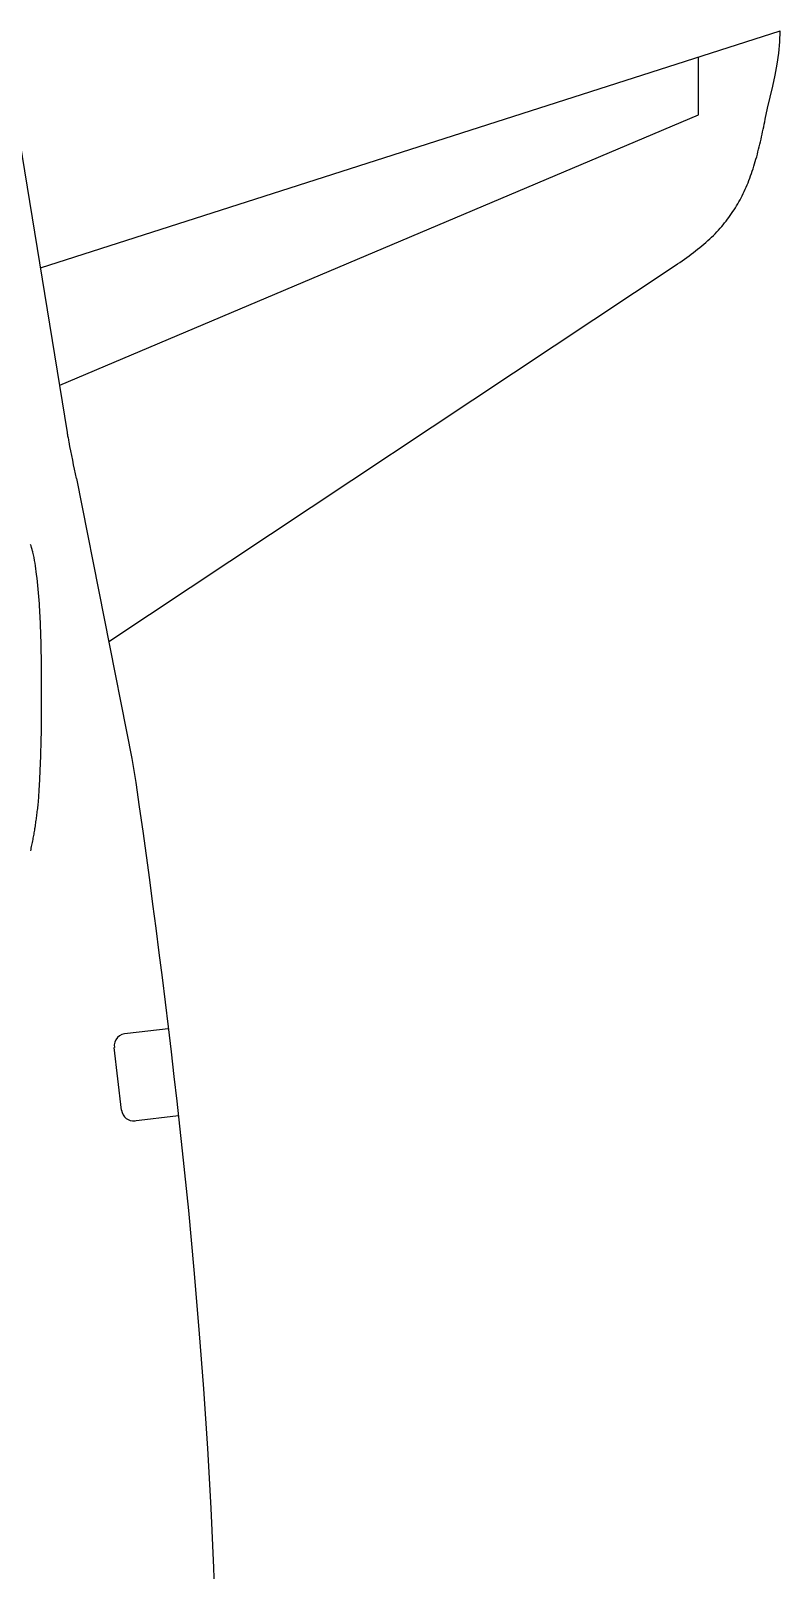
# Model space of a CAD drawing. Extents: x 73554 to 206494, y -55407 to 34157.
# Drawn here: x 175028 to 184196, y -10542 to 8282 of the extents above; entities that cross this region are included whole.
import ezdxf

# ---------------------------------------------------------------- set-up
doc = ezdxf.new("R2010")
doc.units = 0
doc.header["$MEASUREMENT"] = 0
doc.linetypes.add('SOLID', pattern=[0])
doc.layers.add('LAYER_0$C$L0', color=7, linetype='SOLID')

msp = doc.modelspace()

# ---------------------------------------------------------------- linework, layer by layer
at = {"layer": 'LAYER_0$C$L0'}
for p, q in [((175149, 5384), (184196, 8282)), ((175149, 5384), (184196, 8282)), ((175149, 5384), (184196, 8282)), ((183196, 7254), (183196, 7962)), ((175382, 3947), (183196, 7254)), ((175476, 3369), (174896, 6943)), ((175982, 816), (182912, 5412)), ((175982, 816), (182912, 5412)), ((175587, 2807), (176266, -615)), ((176711, -3922), (176210, -3981)), ((176139, -4917), (176050, -4152)), ((176835, -4986), (176285, -5050))]:
    msp.add_line(p, q, dxfattribs=at)
for points in [[(182912, 5412), (182940, 5431), (182969, 5450), (182997, 5470), (183025, 5490), (183053, 5510), (183081, 5530), (183108, 5551), (183134, 5571), (183160, 5591), (183186, 5611), (183212, 5632), (183238, 5653), (183263, 5674), (183288, 5695), (183312, 5717), (183334, 5738), (183356, 5758), (183378, 5779), (183399, 5801), (183420, 5822), (183440, 5844), (183460, 5867), (183480, 5889), (183498, 5911), (183516, 5933), (183534, 5955), (183551, 5978), (183568, 6001), (183585, 6024), (183601, 6047), (183617, 6071), (183633, 6095), (183648, 6119), (183662, 6143), (183677, 6167), (183691, 6191), (183704, 6216), (183717, 6241), (183730, 6266), (183743, 6292), (183756, 6319), (183768, 6345), (183779, 6371), (183791, 6398), (183802, 6425), (183813, 6452), (183823, 6479), (183834, 6508), (183844, 6537), (183854, 6566), (183863, 6595), (183873, 6625), (183882, 6654), (183890, 6684), (183899, 6713), (183908, 6743), (183916, 6774), (183924, 6804), (183932, 6834), (183940, 6865), (183947, 6895), (183954, 6926), (183961, 6956), (183968, 6987), (183975, 7017), (183981, 7048), (183987, 7078), (183994, 7109), (184000, 7139), (184006, 7170), (184013, 7200), (184042, 7335), (184074, 7469), (184104, 7604), (184133, 7739), (184158, 7874), (184178, 8009), (184191, 8146), (184196, 8282)], [(175587, 2807), (175587, 2807), (175575, 2863), (175564, 2920), (175553, 2976), (175542, 3032), (175531, 3088), (175520, 3145), (175508, 3201), (175497, 3257), (175494, 3271), (175492, 3285), (175489, 3299), (175486, 3313), (175483, 3327), (175481, 3341), (175478, 3355), (175476, 3369)], [(175586, 2807), (175586, 2807), (175575, 2863), (175564, 2920), (175553, 2976), (175542, 3032), (175531, 3088), (175520, 3145), (175508, 3201), (175497, 3257), (175494, 3271), (175492, 3285), (175489, 3299), (175486, 3313), (175483, 3327), (175481, 3341), (175478, 3355), (175476, 3369)], [(175028, -1745), (175032, -1729), (175035, -1711), (175039, -1694), (175042, -1677), (175046, -1659), (175049, -1642), (175053, -1625), (175056, -1607), (175059, -1590), (175062, -1573), (175065, -1557), (175068, -1540), (175071, -1524), (175074, -1507), (175077, -1491), (175079, -1474), (175082, -1458), (175085, -1441), (175087, -1423), (175090, -1406), (175092, -1389), (175094, -1372), (175097, -1355), (175099, -1338), (175101, -1321), (175104, -1303), (175106, -1284), (175108, -1266), (175111, -1247), (175113, -1229), (175115, -1211), (175117, -1192), (175119, -1174), (175121, -1150), (175123, -1126), (175125, -1103), (175127, -1079), (175128, -1055), (175130, -1032), (175131, -1008), (175133, -984), (175134, -962), (175135, -940), (175137, -918), (175138, -896), (175139, -874), (175140, -852), (175141, -830), (175142, -808), (175143, -788), (175144, -768), (175145, -749), (175145, -729), (175146, -709), (175147, -689), (175148, -669), (175148, -649), (175150, -613), (175151, -578), (175152, -542), (175153, -507), (175154, -472), (175155, -436), (175156, -401), (175157, -365), (175158, -319), (175158, -272), (175159, -226), (175159, -180), (175160, -133), (175160, -87), (175161, -40), (175161, 6), (175161, 34), (175161, 62), (175161, 90), (175161, 119), (175161, 147), (175161, 175), (175161, 203), (175161, 231), (175161, 266), (175161, 300), (175160, 335), (175160, 369), (175160, 404), (175160, 439), (175160, 473), (175159, 508), (175159, 528), (175159, 548), (175159, 568), (175158, 589), (175158, 609), (175158, 629), (175158, 649), (175157, 669), (175157, 708), (175156, 747), (175155, 786), (175154, 825), (175153, 864), (175152, 904), (175151, 943), (175149, 982), (175148, 1018), (175146, 1055), (175144, 1091), (175143, 1128), (175141, 1164), (175138, 1201), (175136, 1237), (175134, 1274), (175130, 1319), (175127, 1364), (175123, 1409), (175119, 1454), (175114, 1500), (175110, 1545), (175105, 1590), (175100, 1635), (175095, 1669), (175091, 1703), (175086, 1738), (175081, 1772), (175075, 1806), (175068, 1840), (175061, 1874), (175053, 1907), (175052, 1913), (175050, 1919), (175049, 1925), (175047, 1930), (175046, 1936), (175044, 1942), (175042, 1948), (175041, 1954), (175039, 1961), (175036, 1969), (175034, 1977), (175032, 1984), (175030, 1992), (175027, 2000)], [(176266, -615), (176312, -911), (176356, -1208), (176398, -1505), (176440, -1802), (176480, -2099), (176519, -2396), (176558, -2693), (176596, -2991), (176634, -3294), (176671, -3596), (176708, -3899), (176744, -4202), (176780, -4505), (176814, -4808), (176848, -5112), (176881, -5415), (176956, -6142), (177024, -6869), (177086, -7597), (177141, -8326), (177189, -9055), (177230, -9785), (177263, -10515), (177288, -11245)]]:
    msp.add_lwpolyline(points, dxfattribs=at)
for centre, start, end in [((176199, -4130), 85.9118, 188.2711), ((176287, -4899), 186.9647, 276.6185)]:
    msp.add_arc(centre, 150, start, end, dxfattribs=at)

doc.saveas('drawing.dxf')
